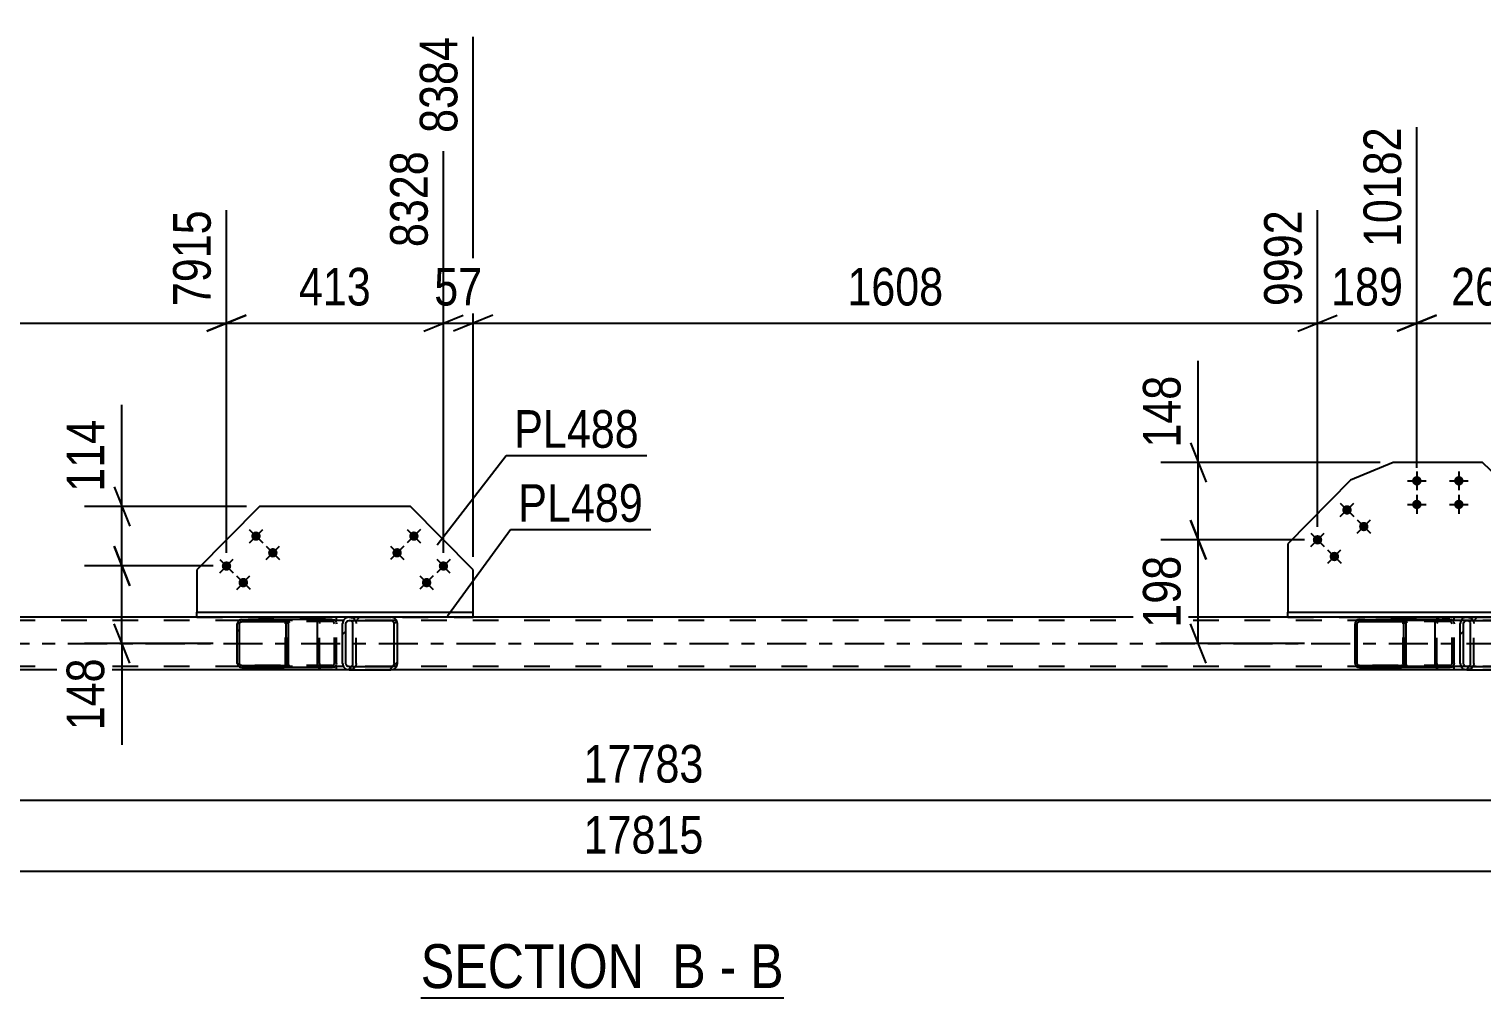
# Model space of a CAD drawing. Header units: millimetres. Extents: x 0 to 841, y 0 to 594.
# Drawn here: x 391.7 to 502.4, y 186.3 to 260.1 of the extents above; entities that cross this region are included whole.
import ezdxf

# ---------------------------------------------------------------- set-up
doc = ezdxf.new("R2010")
doc.units = ezdxf.units.MM
doc.linetypes.add('DXK_LINE_DOT2', pattern=[3.9198, 1.9599, -1.9599])
doc.linetypes.add('DXK_LINE_DOT3', pattern=[5.9187, 2.979, -0.9799, 0.9799, -0.9799])
doc.styles.add('Arial Narrow', font='ARIALN.TTF', dxfattribs={"height": 0.2})

# ---------------------------------------------------------------- blocks, each defined once
blk = doc.blocks.new('Unknown-570369486-13 - 5663')
at = {"color": 6, "linetype": 'Continuous'}
blk.add_line((421.58, 186.26), (449.23, 186.26), dxfattribs=at)
at = {"color": 0, "linetype": 'Continuous'}
for points in [[(439.69, 187.01), (439.69, 190.51), (421.58, 190.51), (421.58, 187.01)], [(443.3, 187.01), (443.3, 190.51), (440.74, 190.51), (440.74, 187.01)], [(445.62, 187.01), (445.62, 190.51), (444.35, 190.51), (444.35, 187.01)], [(449.23, 187.01), (449.23, 190.51), (446.67, 190.51), (446.67, 187.01)]]:
    blk.add_wipeout(points, dxfattribs=at)
at = {"color": 7, "linetype": 'Continuous', "style": 'Arial Narrow'}
for s, p in [('SECTION ', (421.58, 187.01)), ('B', (440.74, 187.01)), ('B', (446.67, 187.01)), ('-', (444.35, 187.01))]:
    blk.add_text(s, height=3.34, dxfattribs=at).set_placement(p)
blk = doc.blocks.new('Part-570369486-5789 - 5663')
at = {"color": 2, "linetype": 'Continuous'}
for p, q in [((409.3, 223.71), (404.52, 218.87)), ((420.79, 223.71), (409.3, 223.71)), ((425.57, 218.87), (420.79, 223.71)), ((404.52, 218.87), (404.52, 215.66)), ((425.57, 215.66), (425.57, 218.87))]:
    blk.add_line(p, q, dxfattribs=at)
at = {"color": 7, "linetype": 'DXK_LINE_DOT2'}
blk.add_line((404.52, 215.66), (425.57, 215.66), dxfattribs=at)
blk = doc.blocks.new('Bolt-570369486-5854 - 5663')
at = {"linetype": 'Continuous'}
for points in [[(409.28, 221.7, -1), (408.78, 221.19, -1)], [(410.57, 220.43, -1), (410.06, 219.92, -1)], [(407.04, 219.42, -1), (406.53, 218.91, -1)], [(408.32, 218.16, -1), (407.81, 217.64, -1)]]:
    blk.add_hatch(color=1, dxfattribs=at).paths.add_polyline_path(points)
at = {"color": 1, "linetype": 'Continuous'}
for p, q in [((408.52, 221.95), (409.54, 220.94)), ((408.53, 220.93), (409.54, 221.96)), ((409.8, 220.68), (410.82, 219.67)), ((409.81, 219.67), (410.82, 220.69)), ((406.27, 219.67), (407.3, 218.66)), ((406.28, 218.65), (407.29, 219.68)), ((407.55, 218.41), (408.58, 217.4)), ((407.56, 217.39), (408.57, 218.41))]:
    blk.add_line(p, q, dxfattribs=at)
blk = doc.blocks.new('Part-570369486-5748 - 5663')
at = {"color": 2, "linetype": 'Continuous'}
for p, q in [((404.52, 215.26), (404.52, 215.66)), ((404.52, 215.66), (425.57, 215.66)), ((404.52, 215.26), (404.52, 215.26)), ((413.99, 215.26), (404.52, 215.26)), ((425.57, 215.26), (419.31, 215.26)), ((425.57, 215.26), (425.57, 215.66)), ((425.57, 215.26), (425.57, 215.26))]:
    blk.add_line(p, q, dxfattribs=at)
at = {"color": 7, "linetype": 'DXK_LINE_DOT2'}
for p, q in [((404.52, 215.66), (404.52, 215.66)), ((404.52, 215.66), (425.57, 215.66)), ((404.52, 215.26), (425.57, 215.26)), ((419.31, 215.26), (413.99, 215.26)), ((425.57, 215.66), (425.57, 215.66))]:
    blk.add_line(p, q, dxfattribs=at)
blk = doc.blocks.new('Part-570369486-5753 - 5663')
at = {"color": 2, "linetype": 'Continuous'}
for p, q in [((487.63, 215.26), (487.63, 215.66)), ((487.63, 215.66), (510.7, 215.66)), ((487.63, 215.26), (487.63, 215.26)), ((499.13, 215.26), (487.63, 215.26)), ((510.7, 215.26), (504.44, 215.26)), ((510.7, 215.26), (510.7, 215.66)), ((510.7, 215.26), (510.7, 215.26))]:
    blk.add_line(p, q, dxfattribs=at)
at = {"color": 7, "linetype": 'DXK_LINE_DOT2'}
for p, q in [((487.63, 215.66), (487.63, 215.66)), ((487.63, 215.66), (510.7, 215.66)), ((487.63, 215.26), (510.7, 215.26)), ((504.44, 215.26), (499.13, 215.26)), ((510.7, 215.66), (510.7, 215.66))]:
    blk.add_line(p, q, dxfattribs=at)
blk = doc.blocks.new('Bolt-570369486-5858 - 5663')
at = {"linetype": 'Continuous'}
for points in [[(497.82, 225.66, -1), (497.1, 225.66, -1)], [(501.02, 225.66, -1), (500.3, 225.66, -1)], [(497.82, 223.86, -1), (497.1, 223.86, -1)], [(501.02, 223.86, -1), (500.3, 223.86, -1)]]:
    blk.add_hatch(color=1, dxfattribs=at).paths.add_polyline_path(points)
at = {"color": 1, "linetype": 'Continuous'}
for p, q in [((497.46, 226.38), (497.46, 224.94)), ((500.66, 226.38), (500.66, 224.94)), ((496.74, 225.66), (498.18, 225.66)), ((499.94, 225.66), (501.38, 225.66)), ((496.74, 223.86), (498.18, 223.86)), ((497.46, 224.58), (497.46, 223.14)), ((499.94, 223.86), (501.38, 223.86)), ((500.66, 224.58), (500.66, 223.14))]:
    blk.add_line(p, q, dxfattribs=at)
blk = doc.blocks.new('Part-570369486-5794 - 5663')
at = {"color": 2, "linetype": 'Continuous'}
for p, q in [((495.66, 227.06), (492.41, 225.71)), ((502.46, 227.06), (495.66, 227.06)), ((505.93, 223.71), (502.46, 227.06)), ((492.41, 225.71), (487.63, 220.86)), ((510.7, 218.87), (505.93, 223.71)), ((487.63, 220.86), (487.63, 215.66)), ((510.7, 215.66), (510.7, 218.87))]:
    blk.add_line(p, q, dxfattribs=at)
at = {"color": 7, "linetype": 'DXK_LINE_DOT2'}
blk.add_line((487.63, 215.66), (510.7, 215.66), dxfattribs=at)
blk = doc.blocks.new('Bolt-570369486-5855 - 5663')
at = {"linetype": 'Continuous'}
for points in [[(421.31, 221.19, -1), (420.81, 221.7, -1)], [(420.03, 219.92, -1), (419.53, 220.43, -1)], [(423.56, 218.91, -1), (423.06, 219.42, -1)], [(422.28, 217.64, -1), (421.78, 218.16, -1)]]:
    blk.add_hatch(color=1, dxfattribs=at).paths.add_polyline_path(points)
at = {"color": 1, "linetype": 'Continuous'}
for p, q in [((421.57, 221.95), (420.55, 220.94)), ((420.56, 221.96), (421.57, 220.93)), ((419.27, 220.69), (420.29, 219.67)), ((420.29, 220.68), (419.27, 219.67)), ((422.8, 219.68), (423.81, 218.65)), ((423.82, 219.67), (422.8, 218.66)), ((422.54, 218.41), (421.52, 217.4)), ((421.52, 218.41), (422.53, 217.39))]:
    blk.add_line(p, q, dxfattribs=at)
blk = doc.blocks.new('Bolt-570369486-5856 - 5663')
at = {"linetype": 'Continuous'}
for points in [[(492.39, 223.7, -1), (491.89, 223.18, -1)], [(493.67, 222.43, -1), (493.17, 221.92, -1)], [(490.15, 221.42, -1), (489.64, 220.91, -1)], [(491.43, 220.15, -1), (490.92, 219.64, -1)]]:
    blk.add_hatch(color=1, dxfattribs=at).paths.add_polyline_path(points)
at = {"color": 1, "linetype": 'Continuous'}
for p, q in [((491.63, 223.95), (492.65, 222.93)), ((491.63, 222.93), (492.65, 223.95)), ((492.91, 222.68), (493.93, 221.67)), ((492.92, 221.66), (493.93, 222.69)), ((489.38, 221.67), (490.41, 220.66)), ((489.39, 220.65), (490.4, 221.68)), ((490.66, 220.4), (491.69, 219.39)), ((490.67, 219.39), (491.68, 220.41))]:
    blk.add_line(p, q, dxfattribs=at)
blk = doc.blocks.new('Part-570369486-5882 - 5663')
at = {"linetype": 'Continuous'}
h = blk.add_hatch(dxfattribs=at)
h.set_pattern_fill('', scale=0.7, style=0, pattern_type=0)
h.set_pattern_definition([(45, (419.774, 214.9652), (-1.57154, 1.57154), [])])
h.paths.add_polyline_path([(419.81, 214.78), (419.77, 214.97), (419.67, 215.12), (419.5, 215.22), (419.31, 215.26), (416.13, 215.26), (415.93, 215.22), (415.77, 215.12), (415.66, 214.97), (415.62, 214.78), (415.62, 211.74), (415.66, 211.56), (415.77, 211.4), (415.93, 211.3), (416.13, 211.26), (419.31, 211.26), (419.5, 211.3), (419.67, 211.4), (419.77, 211.56), (419.81, 211.74)])
h.paths.add_polyline_path([(419.54, 211.65), (419.49, 211.57), (419.41, 211.52), (419.31, 211.5), (416.13, 211.5), (416.03, 211.52), (415.95, 211.57), (415.89, 211.65), (415.87, 211.74), (415.87, 214.78), (415.89, 214.87), (415.95, 214.95), (416.03, 215), (416.13, 215.02), (419.31, 215.02), (419.41, 215), (419.49, 214.95), (419.54, 214.87), (419.56, 214.78), (419.56, 211.74)])
at = {"color": 2, "linetype": 'Continuous'}
for p, q in [((413.72, 214.78), (413.74, 214.97)), ((413.72, 211.74), (413.72, 214.78)), ((413.74, 214.97), (413.8, 215.12)), ((413.8, 215.12), (413.89, 215.22)), ((413.89, 215.22), (413.99, 215.26)), ((416.13, 215.26), (413.99, 215.26)), ((415.66, 214.97), (415.62, 214.78)), ((415.62, 211.74), (415.62, 214.78)), ((415.87, 214.78), (415.89, 214.87)), ((415.87, 211.74), (415.87, 214.78)), ((415.89, 214.87), (415.95, 214.95)), ((416.13, 215.26), (415.93, 215.22)), ((415.95, 214.95), (416.03, 215)), ((416.03, 215), (416.13, 215.02)), ((416.13, 215.26), (419.31, 215.26)), ((416.13, 215.02), (419.31, 215.02)), ((416.27, 215), (416.17, 215.02)), ((416.35, 214.95), (416.27, 215)), ((416.4, 214.87), (416.35, 214.95)), ((416.42, 214.78), (416.4, 214.87)), ((416.42, 211.74), (416.42, 214.78)), ((419.5, 215.22), (419.31, 215.26)), ((419.31, 215.02), (419.41, 215)), ((419.41, 215), (419.49, 214.95)), ((419.49, 214.95), (419.54, 214.87)), ((419.54, 214.87), (419.56, 214.78)), ((419.56, 211.74), (419.56, 214.78)), ((419.81, 214.78), (419.77, 214.97)), ((419.81, 211.74), (419.81, 214.78)), ((413.74, 211.56), (413.72, 211.74)), ((413.8, 211.4), (413.74, 211.56)), ((413.89, 211.3), (413.8, 211.4)), ((415.62, 211.74), (415.66, 211.56)), ((415.89, 211.65), (415.87, 211.74)), ((415.95, 211.57), (415.89, 211.65)), ((416.03, 211.52), (415.95, 211.57)), ((416.13, 211.5), (416.03, 211.52)), ((416.13, 211.5), (419.31, 211.5)), ((416.17, 211.5), (416.27, 211.52)), ((416.27, 211.52), (416.35, 211.57)), ((416.35, 211.57), (416.4, 211.65)), ((416.4, 211.65), (416.42, 211.74)), ((419.41, 211.52), (419.31, 211.5)), ((419.49, 211.57), (419.41, 211.52)), ((419.54, 211.65), (419.49, 211.57)), ((419.56, 211.74), (419.54, 211.65)), ((419.77, 211.56), (419.81, 211.74)), ((413.99, 211.26), (413.89, 211.3)), ((416.13, 211.26), (413.99, 211.26)), ((415.93, 211.3), (416.13, 211.26)), ((416.13, 211.26), (419.31, 211.26)), ((419.31, 211.26), (419.5, 211.3))]:
    blk.add_line(p, q, dxfattribs=at)
at = {"color": 7, "linetype": 'DXK_LINE_DOT2'}
for p, q in [((413.87, 214.87), (413.86, 214.78)), ((413.86, 211.74), (413.86, 214.78)), ((413.9, 214.95), (413.87, 214.87)), ((413.94, 215), (413.9, 214.95)), ((413.99, 215.02), (413.94, 215)), ((419.31, 215.02), (413.99, 215.02)), ((415.17, 215.02), (415.17, 215.26)), ((419.31, 215.26), (416.13, 215.26)), ((416.17, 215.26), (416.36, 215.22)), ((416.63, 214.97), (416.67, 214.78)), ((416.67, 211.74), (416.67, 214.78)), ((413.86, 211.74), (413.87, 211.65)), ((413.87, 211.65), (413.9, 211.57)), ((413.9, 211.57), (413.94, 211.52)), ((413.94, 211.52), (413.99, 211.5)), ((419.31, 211.5), (413.99, 211.5)), ((415.17, 211.26), (415.17, 211.5)), ((416.67, 211.74), (416.63, 211.56)), ((419.31, 211.26), (416.13, 211.26)), ((416.36, 211.3), (416.17, 211.26))]:
    blk.add_line(p, q, dxfattribs=at)
at = {"color": 2, "linetype": 'Continuous'}
for centre, start, end in [((416.11, 214.77), 111.1942, 156.1507), ((419.32, 214.77), 23.8493, 68.8058), ((416.11, 211.76), 203.8493, 248.8058), ((419.32, 211.76), 291.1942, 336.1507)]:
    blk.add_arc(centre, 0.492, start, end, dxfattribs=at)
at = {"color": 7, "linetype": 'DXK_LINE_DOT2'}
for centre, start, end in [((416.18, 214.77), 23.8493, 68.8058), ((416.18, 211.76), 291.1942, 336.1507)]:
    blk.add_arc(centre, 0.492, start, end, dxfattribs=at)
blk = doc.blocks.new('Part-570369486-5883 - 5663')
at = {"linetype": 'Continuous'}
h = blk.add_hatch(dxfattribs=at)
h.set_pattern_fill('', scale=0.7, style=0, pattern_type=0)
h.set_pattern_definition([(45, (504.9083, 214.9652), (-1.57154, 1.57154), [])])
h.paths.add_polyline_path([(504.95, 214.78), (504.91, 214.97), (504.8, 215.12), (504.64, 215.22), (504.44, 215.26), (501.26, 215.26), (501.07, 215.22), (500.9, 215.12), (500.8, 214.97), (500.76, 214.78), (500.76, 211.74), (500.8, 211.56), (500.9, 211.4), (501.07, 211.3), (501.26, 211.26), (504.44, 211.26), (504.64, 211.3), (504.8, 211.4), (504.91, 211.56), (504.95, 211.74)])
h.paths.add_polyline_path([(504.68, 211.65), (504.62, 211.57), (504.54, 211.52), (504.44, 211.5), (501.26, 211.5), (501.16, 211.52), (501.08, 211.57), (501.03, 211.65), (501.01, 211.74), (501.01, 214.78), (501.03, 214.87), (501.08, 214.95), (501.16, 215), (501.26, 215.02), (504.44, 215.02), (504.54, 215), (504.62, 214.95), (504.68, 214.87), (504.7, 214.78), (504.7, 211.74)])
at = {"color": 2, "linetype": 'Continuous'}
for p, q in [((498.86, 214.78), (498.88, 214.97)), ((498.86, 211.74), (498.86, 214.78)), ((498.88, 214.97), (498.94, 215.12)), ((498.94, 215.12), (499.02, 215.22)), ((499.02, 215.22), (499.13, 215.26)), ((501.26, 215.26), (499.13, 215.26)), ((500.8, 214.97), (500.76, 214.78)), ((500.76, 211.74), (500.76, 214.78)), ((501.01, 214.78), (501.03, 214.87)), ((501.01, 211.74), (501.01, 214.78)), ((501.03, 214.87), (501.08, 214.95)), ((501.26, 215.26), (501.07, 215.22)), ((501.08, 214.95), (501.16, 215)), ((501.16, 215), (501.26, 215.02)), ((501.26, 215.26), (504.44, 215.26)), ((501.26, 215.02), (504.44, 215.02)), ((501.4, 215), (501.3, 215.02)), ((501.48, 214.95), (501.4, 215)), ((501.54, 214.87), (501.48, 214.95)), ((501.55, 214.78), (501.54, 214.87)), ((501.55, 211.74), (501.55, 214.78)), ((504.64, 215.22), (504.44, 215.26)), ((504.44, 215.02), (504.54, 215)), ((504.54, 215), (504.62, 214.95)), ((504.62, 214.95), (504.68, 214.87)), ((504.68, 214.87), (504.7, 214.78)), ((504.7, 211.74), (504.7, 214.78)), ((504.95, 214.78), (504.91, 214.97)), ((504.95, 211.74), (504.95, 214.78)), ((498.88, 211.56), (498.86, 211.74)), ((498.94, 211.4), (498.88, 211.56)), ((499.02, 211.3), (498.94, 211.4)), ((500.76, 211.74), (500.8, 211.56)), ((501.03, 211.65), (501.01, 211.74)), ((501.08, 211.57), (501.03, 211.65)), ((501.16, 211.52), (501.08, 211.57)), ((501.26, 211.5), (501.16, 211.52)), ((501.26, 211.5), (504.44, 211.5)), ((501.3, 211.5), (501.4, 211.52)), ((501.4, 211.52), (501.48, 211.57)), ((501.48, 211.57), (501.54, 211.65)), ((501.54, 211.65), (501.55, 211.74)), ((504.54, 211.52), (504.44, 211.5)), ((504.62, 211.57), (504.54, 211.52)), ((504.68, 211.65), (504.62, 211.57)), ((504.7, 211.74), (504.68, 211.65)), ((504.91, 211.56), (504.95, 211.74)), ((499.13, 211.26), (499.02, 211.3)), ((501.26, 211.26), (499.13, 211.26)), ((501.07, 211.3), (501.26, 211.26)), ((501.26, 211.26), (504.44, 211.26)), ((504.44, 211.26), (504.64, 211.3))]:
    blk.add_line(p, q, dxfattribs=at)
at = {"color": 7, "linetype": 'DXK_LINE_DOT2'}
for p, q in [((499, 214.87), (498.99, 214.78)), ((498.99, 211.74), (498.99, 214.78)), ((499.03, 214.95), (499, 214.87)), ((499.08, 215), (499.03, 214.95)), ((499.13, 215.02), (499.08, 215)), ((504.44, 215.02), (499.13, 215.02)), ((500.31, 215.02), (500.31, 215.26)), ((504.44, 215.26), (501.26, 215.26)), ((501.3, 215.26), (501.5, 215.22)), ((501.77, 214.97), (501.81, 214.78)), ((501.81, 211.74), (501.81, 214.78)), ((498.99, 211.74), (499, 211.65)), ((499, 211.65), (499.03, 211.57)), ((499.03, 211.57), (499.08, 211.52)), ((499.08, 211.52), (499.13, 211.5)), ((504.44, 211.5), (499.13, 211.5)), ((500.31, 211.26), (500.31, 211.5)), ((501.81, 211.74), (501.77, 211.56)), ((504.44, 211.26), (501.26, 211.26)), ((501.5, 211.3), (501.3, 211.26))]:
    blk.add_line(p, q, dxfattribs=at)
at = {"color": 2, "linetype": 'Continuous'}
for centre, start, end in [((501.24, 214.77), 111.1942, 156.1507), ((504.46, 214.77), 23.8493, 68.8058), ((501.24, 211.76), 203.8493, 248.8058), ((504.46, 211.76), 291.1942, 336.1507)]:
    blk.add_arc(centre, 0.492, start, end, dxfattribs=at)
at = {"color": 7, "linetype": 'DXK_LINE_DOT2'}
for centre, start, end in [((501.32, 214.77), 23.8493, 68.8058), ((501.32, 211.76), 291.1942, 336.1507)]:
    blk.add_arc(centre, 0.492, start, end, dxfattribs=at)
blk = doc.blocks.new('Part-570369486-5893 - 5663')
at = {"color": 7, "linetype": 'DXK_LINE_DOT2'}
for p, q in [((772.44, 215.02), (104.69, 215.02)), ((425.57, 215.26), (404.52, 215.26)), ((510.7, 215.26), (487.63, 215.26)), ((772.44, 211.5), (104.69, 211.5)), ((419.31, 211.26), (413.99, 211.26)), ((504.44, 211.26), (499.13, 211.26))]:
    blk.add_line(p, q, dxfattribs=at)
at = {"color": 2, "linetype": 'Continuous'}
for p, q in [((404.52, 215.26), (340.44, 215.26)), ((487.63, 215.26), (425.57, 215.26)), ((413.99, 211.26), (334.18, 211.26)), ((499.13, 211.26), (419.31, 211.26))]:
    blk.add_line(p, q, dxfattribs=at)
at = {"color": 7, "linetype": 'DXK_LINE_DOT3'}
blk.add_line((104.69, 213.26), (772.44, 213.26), dxfattribs=at)
blk = doc.blocks.new('Part-570369486-5934 - 5663')
at = {"linetype": 'Continuous'}
h = blk.add_hatch(dxfattribs=at)
h.set_pattern_fill('', scale=0.7, style=0, pattern_type=0)
h.set_pattern_definition([(45, (496.614, 214.894), (-1.5715, 1.5715), [])])
h.paths.add_polyline_path([(496.64, 214.77), (496.61, 214.89), (496.54, 215), (496.43, 215.07), (496.3, 215.09), (493.09, 215.09), (492.96, 215.07), (492.84, 215), (492.77, 214.89), (492.75, 214.77), (492.75, 211.75), (492.77, 211.63), (492.84, 211.53), (492.96, 211.46), (493.09, 211.43), (496.3, 211.43), (496.43, 211.46), (496.54, 211.53), (496.61, 211.63), (496.64, 211.75)])
h.paths.add_polyline_path([(496.46, 211.69), (496.42, 211.64), (496.36, 211.6), (496.3, 211.59), (493.09, 211.59), (493.02, 211.6), (492.97, 211.64), (492.93, 211.69), (492.92, 211.75), (492.92, 214.77), (492.93, 214.83), (492.97, 214.88), (493.02, 214.92), (493.09, 214.93), (496.3, 214.93), (496.36, 214.92), (496.42, 214.88), (496.46, 214.83), (496.47, 214.77), (496.47, 211.75)])
at = {"color": 2, "linetype": 'Continuous'}
for p, q in [((492.77, 214.89), (492.75, 214.77)), ((492.75, 211.75), (492.75, 214.77)), ((492.92, 214.77), (492.93, 214.83)), ((492.92, 211.75), (492.92, 214.77)), ((492.93, 214.83), (492.97, 214.88)), ((493.09, 215.09), (492.96, 215.07)), ((492.97, 214.88), (493.02, 214.92)), ((493.02, 214.92), (493.09, 214.93)), ((493.09, 215.09), (496.3, 215.09)), ((493.09, 214.93), (496.3, 214.93)), ((498.93, 215.09), (496.3, 215.09)), ((496.43, 215.07), (496.3, 215.09)), ((496.3, 214.93), (496.36, 214.92)), ((496.36, 214.92), (496.42, 214.88)), ((496.42, 214.88), (496.46, 214.83)), ((496.46, 214.83), (496.47, 214.77)), ((496.47, 211.75), (496.47, 214.77)), ((496.64, 214.77), (496.61, 214.89)), ((496.64, 211.75), (496.64, 214.77)), ((492.75, 211.75), (492.77, 211.63)), ((492.93, 211.69), (492.92, 211.75)), ((492.97, 211.64), (492.93, 211.69)), ((492.96, 211.46), (493.09, 211.43)), ((493.02, 211.6), (492.97, 211.64)), ((493.09, 211.59), (493.02, 211.6)), ((493.09, 211.59), (496.3, 211.59)), ((493.09, 211.43), (496.3, 211.43)), ((496.36, 211.6), (496.3, 211.59)), ((496.3, 211.43), (496.43, 211.46)), ((498.93, 211.43), (496.3, 211.43)), ((496.42, 211.64), (496.36, 211.6)), ((496.46, 211.69), (496.42, 211.64)), ((496.47, 211.75), (496.46, 211.69)), ((496.61, 211.63), (496.64, 211.75))]:
    blk.add_line(p, q, dxfattribs=at)
at = {"color": 7, "linetype": 'DXK_LINE_DOT2'}
for p, q in [((496.3, 215.09), (493.09, 215.09)), ((499.97, 214.93), (493.09, 214.93)), ((496.41, 214.77), (496.44, 214.89)), ((496.41, 211.75), (496.41, 214.77)), ((496.6, 214.83), (496.58, 214.77)), ((496.58, 211.75), (496.58, 214.77)), ((496.63, 214.88), (496.6, 214.83)), ((496.62, 215.07), (496.75, 215.09)), ((496.63, 214.88), (496.65, 214.89)), ((496.65, 214.89), (496.69, 214.92)), ((496.69, 214.92), (496.75, 214.93)), ((499.97, 215.09), (498.93, 215.09)), ((499.97, 215.09), (500.1, 215.07)), ((500.03, 214.92), (499.97, 214.93)), ((500.09, 214.88), (500.03, 214.92)), ((500.12, 214.83), (500.09, 214.88)), ((500.14, 214.77), (500.12, 214.83)), ((500.14, 211.75), (500.14, 214.77)), ((500.28, 214.89), (500.31, 214.77)), ((500.31, 211.75), (500.31, 214.77)), ((499.97, 211.59), (493.09, 211.59)), ((496.3, 211.43), (493.09, 211.43)), ((496.44, 211.63), (496.41, 211.75)), ((496.58, 211.75), (496.6, 211.69)), ((496.6, 211.69), (496.63, 211.64)), ((496.75, 211.43), (496.62, 211.46)), ((496.63, 211.64), (496.69, 211.6)), ((496.69, 211.6), (496.75, 211.59)), ((499.97, 211.43), (498.93, 211.43)), ((499.97, 211.59), (500.03, 211.6)), ((500.1, 211.46), (499.97, 211.43)), ((500.03, 211.6), (500.09, 211.64)), ((500.09, 211.64), (500.12, 211.69)), ((500.12, 211.69), (500.14, 211.75)), ((500.31, 211.75), (500.28, 211.63))]:
    blk.add_line(p, q, dxfattribs=at)
at = {"color": 2, "linetype": 'Continuous'}
for centre, start, end in [((493.07, 214.76), 110.7583, 155.68), ((496.31, 214.76), 24.32, 69.2417), ((493.07, 211.77), 204.32, 249.2417), ((496.31, 211.77), 290.7583, 335.68)]:
    blk.add_arc(centre, 0.331, start, end, dxfattribs=at)
at = {"color": 7, "linetype": 'DXK_LINE_DOT2'}
for centre, start, end in [((496.74, 214.76), 110.7583, 155.68), ((499.98, 214.76), 24.32, 69.2417), ((496.74, 211.77), 204.32, 249.2417), ((499.98, 211.77), 290.7583, 335.68)]:
    blk.add_arc(centre, 0.331, start, end, dxfattribs=at)
blk = doc.blocks.new('Part-570369486-5935 - 5663')
at = {"linetype": 'Continuous'}
h = blk.add_hatch(dxfattribs=at)
h.set_pattern_fill('', scale=0.7, style=0, pattern_type=0)
h.set_pattern_definition([(45, (411.4798, 214.894), (-1.5715, 1.5715), [])])
h.paths.add_polyline_path([(411.51, 214.77), (411.48, 214.89), (411.41, 215), (411.3, 215.07), (411.17, 215.09), (407.95, 215.09), (407.82, 215.07), (407.71, 215), (407.64, 214.89), (407.61, 214.77), (407.61, 211.75), (407.64, 211.63), (407.71, 211.53), (407.82, 211.46), (407.95, 211.43), (411.17, 211.43), (411.3, 211.46), (411.41, 211.53), (411.48, 211.63), (411.51, 211.75)])
h.paths.add_polyline_path([(411.32, 211.69), (411.29, 211.64), (411.23, 211.6), (411.17, 211.59), (407.95, 211.59), (407.89, 211.6), (407.83, 211.64), (407.79, 211.69), (407.78, 211.75), (407.78, 214.77), (407.79, 214.83), (407.83, 214.88), (407.89, 214.92), (407.95, 214.93), (411.17, 214.93), (411.23, 214.92), (411.29, 214.88), (411.32, 214.83), (411.34, 214.77), (411.34, 211.75)])
at = {"color": 2, "linetype": 'Continuous'}
for p, q in [((407.64, 214.89), (407.61, 214.77)), ((407.61, 211.75), (407.61, 214.77)), ((407.78, 214.77), (407.79, 214.83)), ((407.78, 211.75), (407.78, 214.77)), ((407.79, 214.83), (407.83, 214.88)), ((407.95, 215.09), (407.82, 215.07)), ((407.83, 214.88), (407.89, 214.92)), ((407.89, 214.92), (407.95, 214.93)), ((407.95, 215.09), (411.17, 215.09)), ((407.95, 214.93), (411.17, 214.93)), ((413.79, 215.09), (411.17, 215.09)), ((411.3, 215.07), (411.17, 215.09)), ((411.17, 214.93), (411.23, 214.92)), ((411.23, 214.92), (411.29, 214.88)), ((411.29, 214.88), (411.32, 214.83)), ((411.32, 214.83), (411.34, 214.77)), ((411.34, 211.75), (411.34, 214.77)), ((411.51, 214.77), (411.48, 214.89)), ((411.51, 211.75), (411.51, 214.77)), ((407.61, 211.75), (407.64, 211.63)), ((407.79, 211.69), (407.78, 211.75)), ((407.83, 211.64), (407.79, 211.69)), ((407.82, 211.46), (407.95, 211.43)), ((407.89, 211.6), (407.83, 211.64)), ((407.95, 211.59), (407.89, 211.6)), ((407.95, 211.59), (411.17, 211.59)), ((407.95, 211.43), (411.17, 211.43)), ((411.23, 211.6), (411.17, 211.59)), ((411.17, 211.43), (411.3, 211.46)), ((413.79, 211.43), (411.17, 211.43)), ((411.29, 211.64), (411.23, 211.6)), ((411.32, 211.69), (411.29, 211.64)), ((411.34, 211.75), (411.32, 211.69)), ((411.48, 211.63), (411.51, 211.75))]:
    blk.add_line(p, q, dxfattribs=at)
at = {"color": 7, "linetype": 'DXK_LINE_DOT2'}
for p, q in [((411.17, 215.09), (407.95, 215.09)), ((414.83, 214.93), (407.95, 214.93)), ((411.28, 214.77), (411.3, 214.89)), ((411.28, 211.75), (411.28, 214.77)), ((411.46, 214.83), (411.45, 214.77)), ((411.45, 211.75), (411.45, 214.77)), ((411.5, 214.88), (411.46, 214.83)), ((411.49, 215.07), (411.62, 215.09)), ((411.5, 214.88), (411.51, 214.89)), ((411.51, 214.89), (411.55, 214.92)), ((411.55, 214.92), (411.62, 214.93)), ((414.83, 215.09), (413.79, 215.09)), ((414.83, 215.09), (414.96, 215.07)), ((414.9, 214.92), (414.83, 214.93)), ((414.95, 214.88), (414.9, 214.92)), ((414.99, 214.83), (414.95, 214.88)), ((415, 214.77), (414.99, 214.83)), ((415, 211.75), (415, 214.77)), ((415.15, 214.89), (415.17, 214.77)), ((415.17, 211.75), (415.17, 214.77)), ((414.83, 211.59), (407.95, 211.59)), ((411.17, 211.43), (407.95, 211.43)), ((411.3, 211.63), (411.28, 211.75)), ((411.45, 211.75), (411.46, 211.69)), ((411.46, 211.69), (411.5, 211.64)), ((411.62, 211.43), (411.49, 211.46)), ((411.5, 211.64), (411.55, 211.6)), ((411.55, 211.6), (411.62, 211.59)), ((414.83, 211.43), (413.79, 211.43)), ((414.83, 211.59), (414.9, 211.6)), ((414.96, 211.46), (414.83, 211.43)), ((414.9, 211.6), (414.95, 211.64)), ((414.95, 211.64), (414.99, 211.69)), ((414.99, 211.69), (415, 211.75)), ((415.17, 211.75), (415.15, 211.63))]:
    blk.add_line(p, q, dxfattribs=at)
at = {"color": 2, "linetype": 'Continuous'}
for centre, start, end in [((407.94, 214.76), 110.7583, 155.68), ((411.18, 214.76), 24.32, 69.2417), ((407.94, 211.77), 204.32, 249.2417), ((411.18, 211.77), 290.7583, 335.68)]:
    blk.add_arc(centre, 0.331, start, end, dxfattribs=at)
at = {"color": 7, "linetype": 'DXK_LINE_DOT2'}
for centre, start, end in [((411.61, 214.76), 110.7583, 155.68), ((414.85, 214.76), 24.32, 69.2417), ((411.61, 211.77), 204.32, 249.2417), ((414.85, 211.77), 290.7583, 335.68)]:
    blk.add_arc(centre, 0.331, start, end, dxfattribs=at)
blk = doc.blocks.new('StraightDimension-570369486-5950 - 5663')
at = {"color": 7, "linetype": 'Continuous'}
blk.add_line((96.07, 201.32), (781.06, 201.32), dxfattribs=at)
at = {"color": 0}
blk.add_wipeout([(443.73, 202.07), (443.73, 206.27), (433.39, 206.27), (433.39, 202.07)], dxfattribs=at)
at = {"color": 3, "style": 'Arial Narrow'}
blk.add_text('17783', height=2.863, dxfattribs=at).set_placement((433.99, 202.67))
blk = doc.blocks.new('StraightDimension-570369486-6191 - 5663')
at = {"color": 7, "linetype": 'Continuous'}
blk.add_line((95.43, 195.91), (781.7, 195.91), dxfattribs=at)
at = {"color": 0}
blk.add_wipeout([(443.73, 196.66), (443.73, 200.86), (433.39, 200.86), (433.39, 196.66)], dxfattribs=at)
at = {"color": 3, "style": 'Arial Narrow'}
blk.add_text('17815', height=2.863, dxfattribs=at).set_placement((433.99, 197.26))
blk = doc.blocks.new('StraightDimension-570369486-13802 - 5663')
at = {"color": 7, "linetype": 'Continuous'}
for p, q in [((497.46, 226.66), (497.46, 252.61)), ((508.16, 220.73), (508.16, 252.61)), ((495.96, 237.07), (498.96, 238.27)), ((509.66, 238.27), (506.66, 237.07)), ((497.46, 237.67), (508.16, 237.67))]:
    blk.add_line(p, q, dxfattribs=at)
at = {"color": 0}
blk.add_wipeout([(506.15, 238.42), (506.15, 242.62), (499.47, 242.62), (499.47, 238.42)], dxfattribs=at)
at = {"color": 3, "style": 'Arial Narrow'}
blk.add_text('268', height=2.863, dxfattribs=at).set_placement((500.07, 239.02))
at = {"color": 0, "linetype": 'Continuous'}
blk.add_wipeout([(507.56, 253.21), (503.36, 253.21), (503.36, 242.87), (507.56, 242.87)], dxfattribs=at)
at = {"color": 3, "linetype": 'Continuous', "style": 'Arial Narrow'}
blk.add_text('10449', height=2.863, rotation=90.0002, dxfattribs=at).set_placement((506.96, 243.47))
blk = doc.blocks.new('StraightDimension-570369486-13803 - 5663')
at = {"color": 7, "linetype": 'Continuous'}
for p, q in [((497.46, 226.66), (497.46, 252.61)), ((489.89, 222.16), (489.89, 246.28)), ((488.39, 237.07), (491.39, 238.27)), ((498.96, 238.27), (495.96, 237.07)), ((489.89, 237.67), (497.46, 237.67))]:
    blk.add_line(p, q, dxfattribs=at)
at = {"color": 0}
blk.add_wipeout([(497.02, 238.42), (497.02, 242.62), (490.33, 242.62), (490.33, 238.42)], dxfattribs=at)
at = {"color": 3, "style": 'Arial Narrow'}
blk.add_text('189', height=2.863, dxfattribs=at).set_placement((490.93, 239.02))
at = {"color": 0, "linetype": 'Continuous'}
blk.add_wipeout([(496.86, 253.21), (492.66, 253.21), (492.66, 242.87), (496.86, 242.87)], dxfattribs=at)
at = {"color": 3, "linetype": 'Continuous', "style": 'Arial Narrow'}
blk.add_text('10182', height=2.863, rotation=90.0002, dxfattribs=at).set_placement((496.26, 243.47))
blk = doc.blocks.new('StraightDimension-570369486-13804 - 5663')
at = {"color": 7, "linetype": 'Continuous'}
for p, q in [((425.57, 219.87), (425.57, 259.48)), ((489.89, 222.16), (489.89, 246.28)), ((427.07, 238.27), (424.07, 237.07)), ((488.39, 237.07), (491.39, 238.27)), ((425.57, 237.67), (489.89, 237.67))]:
    blk.add_line(p, q, dxfattribs=at)
at = {"color": 0}
blk.add_wipeout([(461.99, 238.42), (461.99, 242.62), (453.48, 242.62), (453.48, 238.42)], dxfattribs=at)
at = {"color": 3, "style": 'Arial Narrow'}
blk.add_text('1608', height=2.863, dxfattribs=at).set_placement((454.08, 239.02))
at = {"color": 0, "linetype": 'Continuous'}
blk.add_wipeout([(489.29, 246.88), (485.09, 246.88), (485.09, 238.37), (489.29, 238.37)], dxfattribs=at)
at = {"color": 3, "linetype": 'Continuous', "style": 'Arial Narrow'}
blk.add_text('9992', height=2.863, rotation=90.0002, dxfattribs=at).set_placement((488.69, 238.97))
blk = doc.blocks.new('StraightDimension-570369486-13805 - 5663')
at = {"color": 7, "linetype": 'Continuous'}
for p, q in [((425.57, 219.87), (425.57, 259.48)), ((423.31, 220.17), (423.31, 250.78)), ((421.81, 237.07), (424.81, 238.27)), ((427.07, 238.27), (424.07, 237.07)), ((423.31, 237.67), (425.57, 237.67))]:
    blk.add_line(p, q, dxfattribs=at)
at = {"color": 0, "linetype": 'Continuous'}
blk.add_wipeout([(424.97, 260.08), (420.77, 260.08), (420.77, 251.57), (424.97, 251.57)], dxfattribs=at)
at = {"color": 3, "linetype": 'Continuous', "style": 'Arial Narrow'}
blk.add_text('8384', height=2.863, rotation=90.0002, dxfattribs=at).set_placement((424.37, 252.17))
at = {"color": 0}
blk.add_wipeout([(426.87, 238.42), (426.87, 242.62), (422.01, 242.62), (422.01, 238.42)], dxfattribs=at)
at = {"color": 3, "style": 'Arial Narrow'}
blk.add_text('57', height=2.863, dxfattribs=at).set_placement((422.61, 239.02))
blk = doc.blocks.new('StraightDimension-570369486-13806 - 5663')
at = {"color": 7, "linetype": 'Continuous'}
for p, q in [((423.31, 220.17), (423.31, 250.78)), ((406.78, 220.17), (406.78, 246.28)), ((408.28, 238.27), (405.28, 237.07)), ((421.81, 237.07), (424.81, 238.27)), ((406.78, 237.67), (423.31, 237.67))]:
    blk.add_line(p, q, dxfattribs=at)
at = {"color": 0}
blk.add_wipeout([(418.39, 238.42), (418.39, 242.62), (411.7, 242.62), (411.7, 238.42)], dxfattribs=at)
at = {"color": 3, "style": 'Arial Narrow'}
blk.add_text('413', height=2.863, dxfattribs=at).set_placement((412.3, 239.02))
at = {"color": 0, "linetype": 'Continuous'}
blk.add_wipeout([(422.71, 251.38), (418.51, 251.38), (418.51, 242.87), (422.71, 242.87)], dxfattribs=at)
at = {"color": 3, "linetype": 'Continuous', "style": 'Arial Narrow'}
blk.add_text('8328', height=2.863, rotation=90.0002, dxfattribs=at).set_placement((422.11, 243.47))
blk = doc.blocks.new('StraightDimension-570369486-13807 - 5663')
at = {"color": 7, "linetype": 'Continuous'}
for p, q in [((340.44, 219.87), (340.44, 259.48)), ((406.78, 220.17), (406.78, 246.28)), ((341.94, 238.27), (338.94, 237.07)), ((405.28, 237.07), (408.28, 238.27)), ((340.44, 237.67), (406.78, 237.67))]:
    blk.add_line(p, q, dxfattribs=at)
at = {"color": 0}
blk.add_wipeout([(377.87, 238.42), (377.87, 242.62), (369.35, 242.62), (369.35, 238.42)], dxfattribs=at)
at = {"color": 3, "style": 'Arial Narrow'}
blk.add_text('1659', height=2.863, dxfattribs=at).set_placement((369.95, 239.02))
at = {"color": 0, "linetype": 'Continuous'}
blk.add_wipeout([(406.18, 246.88), (401.98, 246.88), (401.98, 238.37), (406.18, 238.37)], dxfattribs=at)
at = {"color": 3, "linetype": 'Continuous', "style": 'Arial Narrow'}
blk.add_text('7915', height=2.863, rotation=90.0002, dxfattribs=at).set_placement((405.58, 238.97))
blk = doc.blocks.new('StraightDimension-570369486-27570 - 5663')
at = {"color": 7, "linetype": 'Continuous'}
for p, q in [((398.82, 223.71), (398.82, 231.44)), ((398.82, 223.71), (398.82, 231.44)), ((398.22, 225.21), (399.42, 222.21)), ((408.3, 223.71), (395.97, 223.71)), ((398.82, 219.17), (398.82, 223.71)), ((399.42, 217.67), (398.22, 220.67)), ((405.78, 219.17), (395.97, 219.17))]:
    blk.add_line(p, q, dxfattribs=at)
at = {"color": 0}
blk.add_wipeout([(398.07, 230.92), (393.87, 230.92), (393.87, 224.23), (398.07, 224.23)], dxfattribs=at)
at = {"color": 3, "style": 'Arial Narrow'}
blk.add_text('114', height=2.863, rotation=90.0002, dxfattribs=at).set_placement((397.47, 224.83))
blk = doc.blocks.new('StraightDimension-570369486-27571 - 5663')
at = {"color": 7, "linetype": 'Continuous'}
for p, q in [((398.22, 220.67), (399.42, 217.67)), ((405.78, 219.17), (395.97, 219.17)), ((398.82, 213.26), (398.82, 219.17)), ((399.42, 211.76), (398.22, 214.76)), ((405.78, 213.26), (395.97, 213.26)), ((398.82, 213.26), (398.82, 205.53)), ((398.82, 213.26), (398.82, 205.53))]:
    blk.add_line(p, q, dxfattribs=at)
at = {"color": 0}
blk.add_wipeout([(398.07, 212.74), (393.87, 212.74), (393.87, 206.05), (398.07, 206.05)], dxfattribs=at)
at = {"color": 3, "style": 'Arial Narrow'}
blk.add_text('148', height=2.863, rotation=90.0002, dxfattribs=at).set_placement((397.47, 206.65))
blk = doc.blocks.new('StraightDimension-570369486-27597 - 5663')
at = {"color": 7, "linetype": 'Continuous'}
for p, q in [((480.81, 227.06), (480.81, 234.8)), ((480.81, 227.06), (480.81, 234.8)), ((480.21, 228.56), (481.41, 225.56)), ((494.66, 227.06), (477.96, 227.06)), ((480.81, 221.16), (480.81, 227.06)), ((481.41, 219.66), (480.21, 222.66)), ((488.89, 221.16), (477.96, 221.16))]:
    blk.add_line(p, q, dxfattribs=at)
at = {"color": 0}
blk.add_wipeout([(480.06, 234.27), (475.86, 234.27), (475.86, 227.59), (480.06, 227.59)], dxfattribs=at)
at = {"color": 3, "style": 'Arial Narrow'}
blk.add_text('148', height=2.863, rotation=90.0002, dxfattribs=at).set_placement((479.46, 228.19))
blk = doc.blocks.new('StraightDimension-570369486-27598 - 5663')
at = {"color": 7, "linetype": 'Continuous'}
for p, q in [((480.21, 222.66), (481.41, 219.66)), ((488.89, 221.16), (477.96, 221.16)), ((480.81, 213.26), (480.81, 221.16)), ((481.41, 211.76), (480.21, 214.76)), ((488.89, 213.26), (477.96, 213.26))]:
    blk.add_line(p, q, dxfattribs=at)
at = {"color": 0}
blk.add_wipeout([(480.06, 220.55), (475.86, 220.55), (475.86, 213.87), (480.06, 213.87)], dxfattribs=at)
at = {"color": 3, "style": 'Arial Narrow'}
blk.add_text('198', height=2.863, rotation=90.0002, dxfattribs=at).set_placement((479.46, 214.47))
blk = doc.blocks.new('Mark-570369486-5744 - 5663')
at = {"color": 30, "linetype": 'Continuous'}
for p, q in [((423.63, 215.36), (428.41, 221.94)), ((428.41, 221.94), (439.12, 221.94))]:
    blk.add_line(p, q, dxfattribs=at)
at = {"color": 0}
blk.add_wipeout([(438.52, 222.54), (438.52, 225.54), (429.01, 225.54), (429.01, 222.54)], dxfattribs=at)
blk.add_wipeout([(438.52, 222.54), (438.52, 225.54), (429.01, 225.54), (429.01, 222.54)], dxfattribs=at)
at = {"color": 3, "style": 'Arial Narrow'}
blk.add_text('PL489', height=2.863, dxfattribs=at).set_placement((429.01, 222.54))
blk = doc.blocks.new('Mark-570369486-5785 - 5663')
at = {"color": 30, "linetype": 'Continuous'}
for p, q in [((422.82, 220.78), (428.1, 227.58)), ((428.1, 227.58), (438.81, 227.58))]:
    blk.add_line(p, q, dxfattribs=at)
at = {"color": 0}
blk.add_wipeout([(438.21, 228.18), (438.21, 231.18), (428.7, 231.18), (428.7, 228.18)], dxfattribs=at)
blk.add_wipeout([(438.21, 228.18), (438.21, 231.18), (428.7, 231.18), (428.7, 228.18)], dxfattribs=at)
at = {"color": 3, "style": 'Arial Narrow'}
blk.add_text('PL488', height=2.863, dxfattribs=at).set_placement((428.7, 228.18))

msp = doc.modelspace()

# ---------------------------------------------------------------- block references
for name in ['Part-570369486-5794 - 5663', 'Bolt-570369486-5858 - 5663', 'Part-570369486-5789 - 5663', 'Bolt-570369486-5856 - 5663', 'Bolt-570369486-5854 - 5663', 'Bolt-570369486-5855 - 5663', 'Part-570369486-5893 - 5663', 'Part-570369486-5748 - 5663', 'Part-570369486-5935 - 5663', 'Part-570369486-5882 - 5663', 'Part-570369486-5753 - 5663', 'Part-570369486-5934 - 5663', 'Part-570369486-5883 - 5663', 'StraightDimension-570369486-5950 - 5663', 'Unknown-570369486-13 - 5663']:
    msp.add_blockref(name, (0, 0))

# ---------------------------------------------------------------- next in the draw order: block references
for name in ['StraightDimension-570369486-13802 - 5663', 'StraightDimension-570369486-6191 - 5663']:
    msp.add_blockref(name, (0, 0))

# ---------------------------------------------------------------- next in the draw order: block references
msp.add_blockref('StraightDimension-570369486-13803 - 5663', (0, 0))

# ---------------------------------------------------------------- next in the draw order: block references
msp.add_blockref('StraightDimension-570369486-13804 - 5663', (0, 0))

# ---------------------------------------------------------------- next in the draw order: block references
for name in ['StraightDimension-570369486-13805 - 5663', 'StraightDimension-570369486-27597 - 5663']:
    msp.add_blockref(name, (0, 0))

# ---------------------------------------------------------------- next in the draw order: block references
for name in ['StraightDimension-570369486-13806 - 5663', 'StraightDimension-570369486-27598 - 5663']:
    msp.add_blockref(name, (0, 0))

# ---------------------------------------------------------------- next in the draw order: block references
for name in ['StraightDimension-570369486-13807 - 5663', 'Mark-570369486-5744 - 5663']:
    msp.add_blockref(name, (0, 0))

# ---------------------------------------------------------------- next in the draw order: block references
for name in ['StraightDimension-570369486-27570 - 5663', 'Mark-570369486-5785 - 5663']:
    msp.add_blockref(name, (0, 0))

# ---------------------------------------------------------------- next in the draw order: block references
msp.add_blockref('StraightDimension-570369486-27571 - 5663', (0, 0))

doc.saveas('drawing.dxf')
